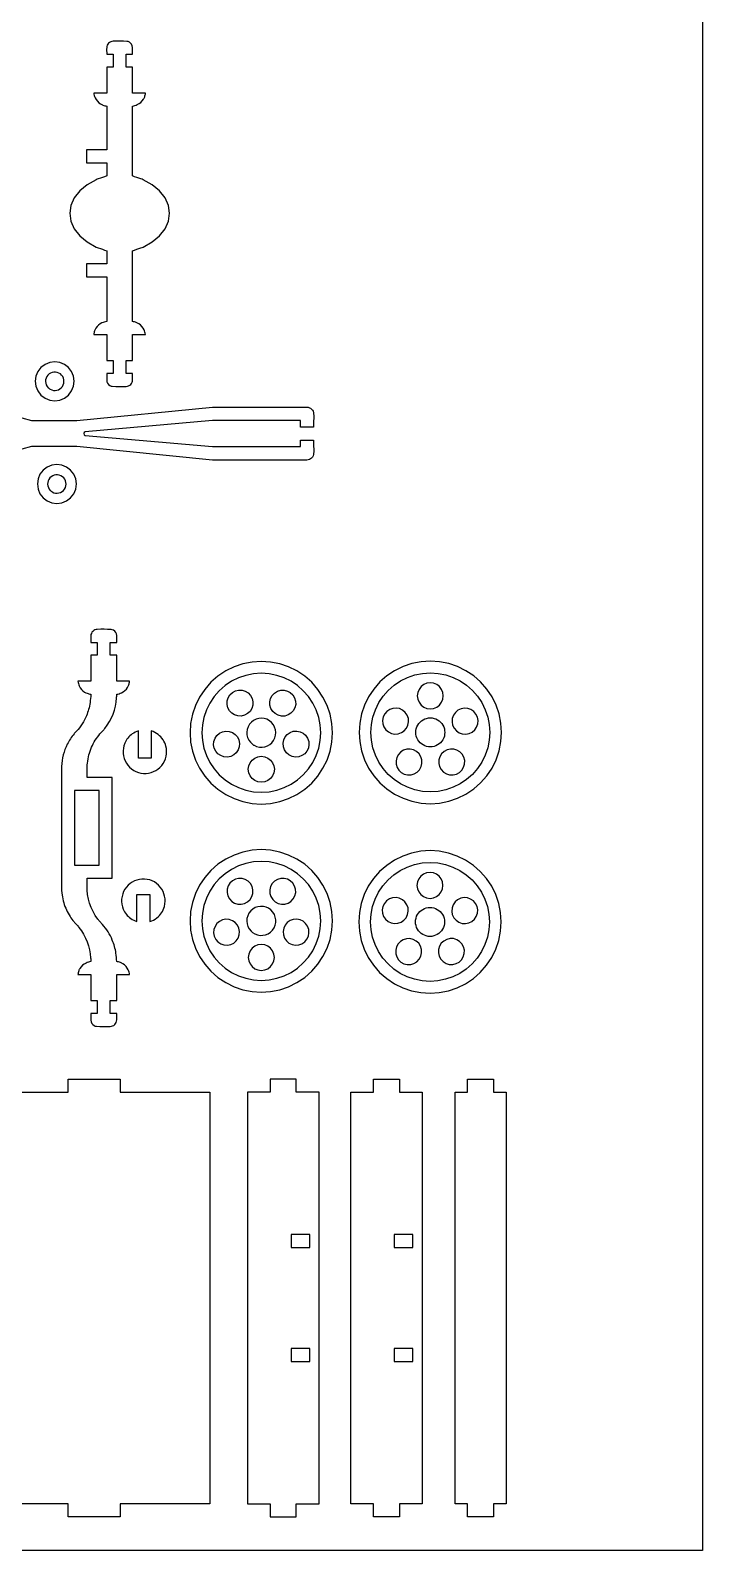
# Model space of a CAD drawing. Extents: x 9.3 to 28.6, y 8.7 to 35.6.
# Drawn here: x 22.12 to 28.61, y 8.73 to 23.38 of the extents above; entities that cross this region are included whole.
import ezdxf

# ---------------------------------------------------------------- set-up
doc = ezdxf.new("R2010")
doc.units = 0
doc.header["$MEASUREMENT"] = 0
doc.layers.get('0').update_dxf_attribs({"linetype": 'CONTINUOUS'})
doc.layers.add('ENGRAVE', color=1, linetype='CONTINUOUS')
doc.layers.add('LAYER_1', color=18, linetype='CONTINUOUS')

msp = doc.modelspace()

# ---------------------------------------------------------------- linework, layer by layer
msp.add_lwpolyline([(9.266, 8.729), (9.266, 35.613), (28.606, 35.613), (28.606, 8.729)], close=True)
at = {"layer": 'ENGRAVE'}
for points in [[(24.065, 16.114), (24.132, 16.081), (24.203, 16.057), (24.277, 16.042), (24.351, 16.037), (24.426, 16.042), (24.5, 16.057), (24.571, 16.081), (24.638, 16.114), (24.7, 16.155), (24.756, 16.205), (24.806, 16.261), (24.848, 16.324), (24.881, 16.391), (24.905, 16.462), (24.919, 16.535), (24.924, 16.61), (24.919, 16.685), (24.905, 16.758), (24.881, 16.829), (24.848, 16.896), (24.806, 16.959), (24.756, 17.015), (24.7, 17.064), (24.638, 17.106), (24.571, 17.139), (24.5, 17.163), (24.426, 17.178), (24.351, 17.183), (24.277, 17.178), (24.203, 17.163), (24.132, 17.139), (24.065, 17.106), (24.003, 17.064), (23.946, 17.015), (23.897, 16.959), (23.855, 16.896), (23.822, 16.829), (23.798, 16.758), (23.783, 16.685), (23.779, 16.61), (23.783, 16.535), (23.798, 16.462), (23.822, 16.391), (23.855, 16.324), (23.897, 16.261), (23.946, 16.205), (24.003, 16.155)], [(25.632, 16.159), (25.576, 16.208), (25.526, 16.265), (25.485, 16.327), (25.451, 16.394), (25.427, 16.465), (25.413, 16.538), (25.408, 16.613), (25.413, 16.688), (25.427, 16.761), (25.451, 16.832), (25.485, 16.9), (25.526, 16.962), (25.576, 17.018), (25.632, 17.068), (25.694, 17.109), (25.761, 17.142), (25.832, 17.167), (25.906, 17.181), (25.981, 17.186), (26.055, 17.181), (26.129, 17.167), (26.2, 17.142), (26.267, 17.109), (26.329, 17.068), (26.386, 17.018), (26.435, 16.962), (26.477, 16.9), (26.51, 16.832), (26.534, 16.761), (26.549, 16.688), (26.554, 16.613), (26.549, 16.538), (26.534, 16.465), (26.51, 16.394), (26.477, 16.327), (26.435, 16.265), (26.386, 16.208), (26.329, 16.159), (26.267, 16.117), (26.2, 16.084), (26.129, 16.06), (26.055, 16.045), (25.981, 16.04), (25.906, 16.045), (25.832, 16.06), (25.761, 16.084), (25.694, 16.117)], [(24.003, 14.342), (24.065, 14.301), (24.132, 14.268), (24.203, 14.244), (24.277, 14.229), (24.351, 14.224), (24.426, 14.229), (24.5, 14.244), (24.571, 14.268), (24.638, 14.301), (24.7, 14.342), (24.756, 14.392), (24.806, 14.448), (24.848, 14.51), (24.881, 14.578), (24.905, 14.649), (24.919, 14.722), (24.924, 14.797), (24.919, 14.872), (24.905, 14.945), (24.881, 15.016), (24.848, 15.083), (24.806, 15.146), (24.756, 15.202), (24.7, 15.251), (24.638, 15.293), (24.571, 15.326), (24.5, 15.35), (24.426, 15.365), (24.351, 15.37), (24.277, 15.365), (24.203, 15.35), (24.132, 15.326), (24.065, 15.293), (24.003, 15.251), (23.946, 15.202), (23.897, 15.146), (23.855, 15.083), (23.822, 15.016), (23.798, 14.945), (23.783, 14.872), (23.779, 14.797), (23.783, 14.722), (23.798, 14.649), (23.822, 14.578), (23.855, 14.51), (23.897, 14.448), (23.946, 14.392)], [(25.691, 14.291), (25.629, 14.333), (25.573, 14.382), (25.523, 14.438), (25.482, 14.501), (25.449, 14.568), (25.424, 14.639), (25.41, 14.712), (25.405, 14.787), (25.41, 14.862), (25.424, 14.935), (25.449, 15.006), (25.482, 15.073), (25.523, 15.136), (25.573, 15.192), (25.629, 15.241), (25.691, 15.283), (25.759, 15.316), (25.829, 15.34), (25.903, 15.355), (25.978, 15.36), (26.053, 15.355), (26.126, 15.34), (26.197, 15.316), (26.264, 15.283), (26.326, 15.241), (26.383, 15.192), (26.432, 15.136), (26.474, 15.073), (26.507, 15.006), (26.531, 14.935), (26.546, 14.862), (26.551, 14.787), (26.546, 14.712), (26.531, 14.639), (26.507, 14.568), (26.474, 14.501), (26.432, 14.438), (26.383, 14.382), (26.326, 14.333), (26.264, 14.291), (26.197, 14.258), (26.126, 14.234), (26.053, 14.219), (25.978, 14.214), (25.903, 14.219), (25.829, 14.234), (25.759, 14.258)]]:
    msp.add_lwpolyline(points, close=True, dxfattribs=at)
at = {"layer": 'LAYER_1'}
for points in [[(23.11, 20.072), (23.048, 20.072), (23.048, 20.197), (23.11, 20.197), (23.11, 20.447), (23.235, 20.447, 0.065228), (23.222, 20.492, 0.148337), (23.17, 20.551, 0.0567), (23.146, 20.563, 0.042505), (23.11, 20.572), (23.11, 21.254, -0.003944), (23.191, 21.282, 0.023671), (23.211, 21.29), (23.298, 21.339), (23.37, 21.398), (23.423, 21.466), (23.456, 21.539), (23.467, 21.615), (23.456, 21.69), (23.423, 21.763), (23.37, 21.831), (23.298, 21.89), (23.211, 21.939, 0.023671), (23.191, 21.947, -0.003944), (23.11, 21.975), (23.11, 22.648, 0.065228), (23.156, 22.662, 0.148337), (23.215, 22.714, 0.0567), (23.227, 22.738, 0.042505), (23.235, 22.773), (23.11, 22.773), (23.11, 23.023), (23.048, 23.023), (23.048, 23.148), (23.11, 23.148, 0.006529), (23.11, 23.214, 0.260864), (23.079, 23.265, 0.118127), (23.056, 23.272, 0.021662), (22.923, 23.273, 0.190424), (22.879, 23.254, 0.190352), (22.861, 23.211, 0.012268), (22.86, 23.179, -0.004089), (22.861, 23.148), (22.923, 23.148), (22.923, 23.023), (22.861, 23.023), (22.861, 22.773), (22.736, 22.773, 0.065228), (22.749, 22.728, 0.148337), (22.801, 22.669, 0.0567), (22.825, 22.657, 0.042505), (22.861, 22.648), (22.861, 22.225), (22.666, 22.225), (22.666, 22.1), (22.861, 22.1), (22.861, 21.975, -0.00393), (22.78, 21.947, 0.023583), (22.76, 21.939), (22.673, 21.89), (22.601, 21.83), (22.548, 21.763), (22.515, 21.69), (22.504, 21.615), (22.515, 21.539), (22.548, 21.466), (22.601, 21.399), (22.673, 21.339), (22.76, 21.29, 0.023583), (22.78, 21.282, -0.00393), (22.861, 21.254), (22.861, 21.129), (22.666, 21.129), (22.666, 21.004), (22.861, 21.004), (22.861, 20.572, 0.065228), (22.815, 20.558, 0.148337), (22.756, 20.507, 0.0567), (22.744, 20.482, 0.042505), (22.736, 20.447), (22.861, 20.447), (22.861, 20.197), (22.923, 20.197), (22.923, 20.072), (22.861, 20.072, 0.006529), (22.861, 20.007, 0.260864), (22.892, 19.955, 0.118127), (22.915, 19.948, 0.021662), (23.048, 19.947, 0.190424), (23.092, 19.966, 0.190352), (23.11, 20.01, 0.012268), (23.111, 20.041, -0.004089)], [(22.315, 19.92, 0.936602), (22.414, 20.067, 0.936602), (22.297, 19.934, 0.032737), (22.306, 19.926, 0.032737)], [(22.336, 18.93, 0.936602), (22.434, 19.077, 0.936602), (22.317, 18.944, 0.032737), (22.326, 18.937, 0.032737)], [(22.957, 13.905), (22.895, 13.905), (22.895, 14.03), (22.957, 14.03), (22.957, 14.28), (23.082, 14.28, 0.065228), (23.069, 14.325, 0.148337), (23.017, 14.384, 0.0567), (22.993, 14.396, 0.042505), (22.957, 14.405, 0.026399), (22.95, 14.485, 0.064422), (22.915, 14.612, 0.082666), (22.82, 14.762, 0.005773), (22.797, 14.787, -0.027956), (22.775, 14.814, -0.16647), (22.671, 15.136, -0.005228), (22.672, 15.172, 0.010117), (22.673, 15.208), (22.915, 15.208), (22.915, 16.179), (22.673, 16.179, 0.009072), (22.672, 16.249, -0.037192), (22.675, 16.318, -0.074367), (22.715, 16.47, -0.077224), (22.796, 16.598, -0.012509), (22.82, 16.624, 0.02617), (22.843, 16.651, 0.149562), (22.956, 16.945, 0.012372), (22.957, 16.963, -0.004124), (22.957, 16.981, 0.065228), (23.003, 16.994, 0.148337), (23.062, 17.046, 0.0567), (23.073, 17.071, 0.042505), (23.082, 17.106), (22.957, 17.106), (22.957, 17.356), (22.895, 17.356), (22.895, 17.481), (22.957, 17.481, 0.006529), (22.957, 17.546, 0.260864), (22.926, 17.597, 0.118127), (22.903, 17.604, 0.021662), (22.77, 17.606, 0.190424), (22.726, 17.587, 0.190352), (22.708, 17.543, 0.012268), (22.707, 17.512, -0.004089), (22.708, 17.481), (22.77, 17.481), (22.77, 17.356), (22.708, 17.356), (22.708, 17.106), (22.583, 17.106, 0.065228), (22.596, 17.061, 0.148337), (22.648, 17.001, 0.0567), (22.672, 16.99, 0.042505), (22.708, 16.981, -0.026399), (22.7, 16.9, -0.064422), (22.665, 16.773, -0.082666), (22.571, 16.624, -0.018345), (22.558, 16.611, 0.022041), (22.546, 16.598, 0.061507), (22.481, 16.501, 0.107635), (22.425, 16.285, 0.01196), (22.425, 16.268, -0.002886), (22.425, 16.251, 0.000825), (22.424, 15.693, 0.000825), (22.425, 15.135, 0.033004), (22.431, 15.046, 0.075197), (22.473, 14.902, 0.033003), (22.507, 14.839, 0.036703), (22.546, 14.787, 0.013791), (22.57, 14.761, -0.026597), (22.593, 14.734, -0.149562), (22.706, 14.44, -0.012372), (22.707, 14.422, 0.004124), (22.708, 14.405, 0.065228), (22.662, 14.391, 0.148337), (22.603, 14.339, 0.0567), (22.591, 14.315, 0.042505), (22.583, 14.28), (22.708, 14.28), (22.708, 14.03), (22.77, 14.03), (22.77, 13.905), (22.708, 13.905, 0.006529), (22.708, 13.839, 0.260864), (22.739, 13.788, 0.118127), (22.762, 13.781, 0.021662), (22.895, 13.78, 0.190424), (22.938, 13.798, 0.190352), (22.957, 13.842, 0.012268), (22.958, 13.873, -0.004089)], [(24.281, 16.489, 0.967799), (24.429, 16.726, 0.967799), (24.266, 16.499, 0.016364), (24.274, 16.494, 0.016364)], [(23.291, 16.628), (23.291, 16.366), (23.166, 16.366), (23.166, 16.628, 0.069827), (23.107, 16.598, 0.143963), (23.035, 16.508, 0.513852), (23.215, 16.218, 0.513741), (23.431, 16.482, 0.165644), (23.358, 16.592, 0.081484)], [(23.152, 14.79), (23.152, 15.052), (23.277, 15.052), (23.277, 14.79, 0.081484), (23.343, 14.825, 0.165644), (23.417, 14.936, 0.513741), (23.201, 15.2, 0.513852), (23.02, 14.91, 0.143963), (23.093, 14.82, 0.069827)], [(24.266, 14.686, 0.967799), (24.444, 14.902, 0.967799), (24.252, 14.698, 0.016364), (24.259, 14.692, 0.016364)]]:
    msp.add_lwpolyline(points, format="xyb", close=True, dxfattribs=at)
for points in [[(22.266, 19.834), (22.311, 19.815), (22.36, 19.809), (22.408, 19.815), (22.454, 19.834), (22.493, 19.864), (22.522, 19.903), (22.541, 19.948), (22.548, 19.997), (22.541, 20.045), (22.522, 20.091), (22.493, 20.13), (22.454, 20.159), (22.408, 20.178), (22.36, 20.185), (22.311, 20.178), (22.266, 20.159), (22.227, 20.13), (22.197, 20.091), (22.178, 20.045), (22.172, 19.997), (22.178, 19.948), (22.197, 19.903), (22.227, 19.864)], [(22.286, 18.844), (22.332, 18.826), (22.38, 18.819), (22.429, 18.826), (22.474, 18.844), (22.513, 18.874), (22.543, 18.913), (22.562, 18.958), (22.568, 19.007), (22.562, 19.056), (22.543, 19.101), (22.513, 19.14), (22.474, 19.17), (22.429, 19.189), (22.38, 19.195), (22.332, 19.189), (22.286, 19.17), (22.247, 19.14), (22.217, 19.101), (22.199, 19.056), (22.192, 19.007), (22.199, 18.958), (22.217, 18.913), (22.247, 18.874)], [(24.008, 16.015), (24.089, 15.975), (24.174, 15.947), (24.262, 15.929), (24.351, 15.923), (24.441, 15.929), (24.529, 15.947), (24.614, 15.975), (24.695, 16.015), (24.77, 16.065), (24.837, 16.124), (24.896, 16.192), (24.946, 16.267), (24.986, 16.347), (25.015, 16.432), (25.032, 16.52), (25.038, 16.61), (25.032, 16.7), (25.015, 16.788), (24.986, 16.873), (24.946, 16.953), (24.896, 17.028), (24.837, 17.096), (24.77, 17.155), (24.695, 17.205), (24.614, 17.245), (24.529, 17.273), (24.441, 17.291), (24.351, 17.297), (24.262, 17.291), (24.174, 17.273), (24.089, 17.245), (24.008, 17.205), (23.933, 17.155), (23.866, 17.096), (23.807, 17.028), (23.757, 16.953), (23.717, 16.873), (23.688, 16.788), (23.67, 16.7), (23.665, 16.61), (23.67, 16.52), (23.688, 16.432), (23.717, 16.347), (23.757, 16.267), (23.807, 16.192), (23.866, 16.124), (23.933, 16.065)], [(25.637, 16.018), (25.718, 15.979), (25.803, 15.95), (25.891, 15.932), (25.981, 15.926), (26.07, 15.932), (26.158, 15.95), (26.244, 15.979), (26.324, 16.018), (26.399, 16.068), (26.466, 16.128), (26.526, 16.195), (26.576, 16.27), (26.615, 16.35), (26.644, 16.435), (26.662, 16.524), (26.668, 16.613), (26.662, 16.703), (26.644, 16.791), (26.615, 16.876), (26.576, 16.957), (26.526, 17.031), (26.466, 17.099), (26.399, 17.158), (26.324, 17.208), (26.244, 17.248), (26.158, 17.277), (26.07, 17.294), (25.981, 17.3), (25.891, 17.294), (25.803, 17.277), (25.718, 17.248), (25.637, 17.208), (25.563, 17.158), (25.495, 17.099), (25.436, 17.031), (25.386, 16.957), (25.346, 16.876), (25.317, 16.791), (25.3, 16.703), (25.294, 16.613), (25.3, 16.524), (25.317, 16.435), (25.346, 16.35), (25.386, 16.27), (25.436, 16.195), (25.495, 16.128), (25.563, 16.068)], [(24.044, 16.822), (24.028, 16.851), (24.021, 16.883), (24.022, 16.916), (24.031, 16.947), (24.048, 16.975), (24.072, 16.997), (24.101, 17.013), (24.133, 17.02), (24.166, 17.019), (24.197, 17.01), (24.225, 16.993), (24.247, 16.969), (24.263, 16.94), (24.27, 16.908), (24.269, 16.875), (24.26, 16.844), (24.243, 16.816), (24.219, 16.794), (24.19, 16.778), (24.158, 16.771), (24.125, 16.772), (24.094, 16.781), (24.066, 16.798)], [(24.461, 16.816), (24.443, 16.844), (24.434, 16.875), (24.433, 16.908), (24.441, 16.94), (24.456, 16.969), (24.479, 16.992), (24.507, 17.01), (24.538, 17.019), (24.571, 17.02), (24.603, 17.012), (24.631, 16.997), (24.655, 16.974), (24.672, 16.946), (24.682, 16.915), (24.683, 16.882), (24.675, 16.85), (24.659, 16.822), (24.637, 16.798), (24.609, 16.781), (24.578, 16.771), (24.545, 16.77), (24.513, 16.778), (24.484, 16.794)], [(25.948, 16.844), (25.981, 16.84), (26.013, 16.844), (26.043, 16.857), (26.069, 16.877), (26.089, 16.903), (26.102, 16.933), (26.106, 16.965), (26.102, 16.998), (26.089, 17.028), (26.069, 17.054), (26.043, 17.074), (26.013, 17.086), (25.981, 17.091), (25.948, 17.086), (25.918, 17.074), (25.892, 17.054), (25.872, 17.028), (25.86, 16.998), (25.855, 16.965), (25.86, 16.933), (25.872, 16.903), (25.892, 16.877), (25.918, 16.857)], [(25.607, 16.603), (25.639, 16.597), (25.672, 16.6), (25.703, 16.611), (25.73, 16.629), (25.751, 16.654), (25.765, 16.684), (25.771, 16.716), (25.769, 16.748), (25.758, 16.779), (25.739, 16.806), (25.714, 16.828), (25.685, 16.842), (25.653, 16.848), (25.62, 16.845), (25.589, 16.834), (25.562, 16.816), (25.541, 16.791), (25.527, 16.762), (25.521, 16.729), (25.523, 16.697), (25.534, 16.666), (25.553, 16.639), (25.578, 16.618)], [(26.289, 16.599), (26.322, 16.597), (26.354, 16.603), (26.384, 16.617), (26.409, 16.638), (26.427, 16.665), (26.438, 16.696), (26.441, 16.729), (26.435, 16.761), (26.421, 16.79), (26.399, 16.815), (26.372, 16.834), (26.342, 16.845), (26.309, 16.847), (26.277, 16.841), (26.247, 16.827), (26.222, 16.806), (26.204, 16.779), (26.193, 16.748), (26.19, 16.715), (26.196, 16.683), (26.21, 16.654), (26.232, 16.629), (26.259, 16.61)], [(25.911, 16.492), (25.895, 16.502), (25.882, 16.514), (25.87, 16.528), (25.859, 16.543), (25.851, 16.56), (25.845, 16.577), (25.842, 16.595), (25.841, 16.613), (25.842, 16.632), (25.845, 16.649), (25.851, 16.667), (25.859, 16.683), (25.87, 16.698), (25.882, 16.712), (25.895, 16.724), (25.911, 16.734), (25.927, 16.743), (25.944, 16.748), (25.962, 16.752), (25.981, 16.753), (25.999, 16.752), (26.017, 16.748), (26.034, 16.743), (26.051, 16.734), (26.066, 16.724), (26.08, 16.712), (26.092, 16.698), (26.102, 16.683), (26.11, 16.667), (26.116, 16.649), (26.119, 16.632), (26.121, 16.613), (26.119, 16.595), (26.116, 16.577), (26.11, 16.56), (26.102, 16.543), (26.092, 16.528), (26.08, 16.514), (26.066, 16.502), (26.051, 16.492), (26.034, 16.484), (26.017, 16.478), (25.999, 16.474), (25.981, 16.473), (25.962, 16.474), (25.944, 16.478), (25.927, 16.484)], [(23.912, 16.432), (23.898, 16.462), (23.892, 16.494), (23.894, 16.526), (23.905, 16.557), (23.923, 16.584), (23.948, 16.606), (23.978, 16.62), (24.01, 16.626), (24.043, 16.623), (24.073, 16.612), (24.1, 16.594), (24.122, 16.569), (24.136, 16.54), (24.142, 16.507), (24.139, 16.475), (24.129, 16.444), (24.11, 16.417), (24.085, 16.396), (24.056, 16.381), (24.024, 16.375), (23.991, 16.378), (23.96, 16.389), (23.933, 16.407)], [(24.593, 16.417), (24.575, 16.444), (24.564, 16.475), (24.561, 16.508), (24.567, 16.54), (24.581, 16.569), (24.602, 16.594), (24.629, 16.613), (24.66, 16.624), (24.693, 16.626), (24.725, 16.62), (24.755, 16.606), (24.779, 16.585), (24.798, 16.558), (24.809, 16.527), (24.811, 16.495), (24.805, 16.462), (24.791, 16.433), (24.77, 16.408), (24.743, 16.389), (24.712, 16.379), (24.68, 16.376), (24.648, 16.382), (24.618, 16.396)], [(25.73, 16.211), (25.762, 16.203), (25.795, 16.204), (25.826, 16.213), (25.854, 16.231), (25.876, 16.254), (25.892, 16.283), (25.899, 16.315), (25.898, 16.348), (25.889, 16.379), (25.872, 16.407), (25.848, 16.429), (25.819, 16.445), (25.787, 16.452), (25.755, 16.451), (25.723, 16.442), (25.696, 16.425), (25.673, 16.401), (25.658, 16.372), (25.65, 16.34), (25.651, 16.308), (25.66, 16.276), (25.678, 16.248), (25.701, 16.226)], [(26.136, 16.214), (26.167, 16.204), (26.2, 16.203), (26.232, 16.211), (26.261, 16.227), (26.284, 16.249), (26.302, 16.277), (26.311, 16.308), (26.312, 16.341), (26.304, 16.373), (26.289, 16.402), (26.266, 16.425), (26.238, 16.442), (26.207, 16.452), (26.174, 16.453), (26.142, 16.445), (26.114, 16.43), (26.09, 16.407), (26.073, 16.379), (26.063, 16.348), (26.062, 16.315), (26.07, 16.283), (26.086, 16.255), (26.108, 16.231)], [(24.263, 16.169), (24.243, 16.195), (24.23, 16.225), (24.226, 16.258), (24.23, 16.29), (24.243, 16.321), (24.263, 16.346), (24.289, 16.366), (24.319, 16.379), (24.351, 16.383), (24.384, 16.379), (24.414, 16.366), (24.44, 16.346), (24.46, 16.321), (24.472, 16.29), (24.477, 16.258), (24.472, 16.225), (24.46, 16.195), (24.44, 16.169), (24.414, 16.149), (24.384, 16.137), (24.351, 16.133), (24.319, 16.137), (24.289, 16.149)], [(22.55, 15.333), (22.789, 15.333), (22.789, 16.054), (22.55, 16.054)], [(24.008, 14.202), (24.089, 14.162), (24.174, 14.133), (24.262, 14.116), (24.351, 14.11), (24.441, 14.116), (24.529, 14.133), (24.614, 14.162), (24.695, 14.202), (24.77, 14.252), (24.837, 14.311), (24.896, 14.379), (24.946, 14.453), (24.986, 14.534), (25.015, 14.619), (25.032, 14.707), (25.038, 14.797), (25.032, 14.887), (25.015, 14.975), (24.986, 15.06), (24.946, 15.14), (24.896, 15.215), (24.837, 15.283), (24.77, 15.342), (24.695, 15.392), (24.614, 15.431), (24.529, 15.46), (24.441, 15.478), (24.351, 15.484), (24.262, 15.478), (24.174, 15.46), (24.089, 15.431), (24.008, 15.392), (23.933, 15.342), (23.866, 15.283), (23.807, 15.215), (23.757, 15.14), (23.717, 15.06), (23.688, 14.975), (23.67, 14.887), (23.665, 14.797), (23.67, 14.707), (23.688, 14.619), (23.717, 14.534), (23.757, 14.453), (23.807, 14.379), (23.866, 14.311), (23.933, 14.252)], [(25.715, 14.152), (25.8, 14.124), (25.888, 14.106), (25.978, 14.1), (26.067, 14.106), (26.156, 14.124), (26.241, 14.152), (26.321, 14.192), (26.396, 14.242), (26.463, 14.301), (26.523, 14.369), (26.573, 14.444), (26.612, 14.524), (26.641, 14.609), (26.659, 14.697), (26.665, 14.787), (26.659, 14.877), (26.641, 14.965), (26.612, 15.05), (26.573, 15.13), (26.523, 15.205), (26.463, 15.273), (26.396, 15.332), (26.321, 15.382), (26.241, 15.422), (26.156, 15.45), (26.067, 15.468), (25.978, 15.474), (25.888, 15.468), (25.8, 15.45), (25.715, 15.422), (25.634, 15.382), (25.56, 15.332), (25.492, 15.273), (25.433, 15.205), (25.383, 15.13), (25.343, 15.05), (25.314, 14.965), (25.297, 14.877), (25.291, 14.787), (25.297, 14.697), (25.314, 14.609), (25.343, 14.524), (25.383, 14.444), (25.433, 14.369), (25.492, 14.301), (25.56, 14.242), (25.634, 14.192)], [(25.945, 15.018), (25.978, 15.014), (26.01, 15.018), (26.04, 15.031), (26.066, 15.05), (26.086, 15.076), (26.099, 15.107), (26.103, 15.139), (26.099, 15.172), (26.086, 15.202), (26.066, 15.228), (26.04, 15.248), (26.01, 15.26), (25.978, 15.264), (25.945, 15.26), (25.915, 15.248), (25.889, 15.228), (25.869, 15.202), (25.857, 15.172), (25.852, 15.139), (25.857, 15.107), (25.869, 15.076), (25.889, 15.05), (25.915, 15.031)], [(24.094, 14.968), (24.125, 14.959), (24.158, 14.958), (24.19, 14.965), (24.219, 14.981), (24.243, 15.003), (24.26, 15.031), (24.269, 15.062), (24.27, 15.095), (24.263, 15.127), (24.247, 15.156), (24.225, 15.18), (24.197, 15.197), (24.166, 15.206), (24.133, 15.207), (24.101, 15.2), (24.072, 15.184), (24.048, 15.162), (24.031, 15.134), (24.022, 15.102), (24.021, 15.07), (24.028, 15.038), (24.044, 15.009), (24.066, 14.985)], [(24.513, 14.965), (24.545, 14.957), (24.578, 14.958), (24.609, 14.968), (24.637, 14.985), (24.659, 15.009), (24.675, 15.037), (24.683, 15.069), (24.682, 15.102), (24.672, 15.133), (24.655, 15.161), (24.631, 15.184), (24.603, 15.199), (24.571, 15.207), (24.538, 15.206), (24.507, 15.196), (24.479, 15.179), (24.456, 15.156), (24.441, 15.127), (24.433, 15.095), (24.434, 15.062), (24.443, 15.031), (24.461, 15.003), (24.484, 14.981)], [(25.604, 14.777), (25.636, 14.771), (25.669, 14.774), (25.7, 14.785), (25.727, 14.803), (25.748, 14.828), (25.762, 14.857), (25.768, 14.89), (25.766, 14.922), (25.755, 14.953), (25.736, 14.98), (25.712, 15.001), (25.682, 15.016), (25.65, 15.022), (25.617, 15.019), (25.586, 15.008), (25.559, 14.99), (25.538, 14.965), (25.524, 14.935), (25.518, 14.903), (25.52, 14.871), (25.531, 14.84), (25.55, 14.813), (25.575, 14.791)], [(26.287, 14.773), (26.319, 14.771), (26.351, 14.777), (26.381, 14.791), (26.406, 14.812), (26.424, 14.839), (26.435, 14.87), (26.438, 14.902), (26.432, 14.935), (26.418, 14.964), (26.396, 14.989), (26.369, 15.007), (26.339, 15.018), (26.306, 15.021), (26.274, 15.015), (26.244, 15.001), (26.219, 14.98), (26.201, 14.953), (26.19, 14.922), (26.187, 14.889), (26.193, 14.857), (26.207, 14.828), (26.229, 14.803), (26.256, 14.784)], [(23.96, 14.576), (23.991, 14.565), (24.024, 14.562), (24.056, 14.568), (24.085, 14.583), (24.11, 14.604), (24.129, 14.631), (24.139, 14.662), (24.142, 14.694), (24.136, 14.726), (24.122, 14.756), (24.1, 14.781), (24.073, 14.799), (24.043, 14.81), (24.01, 14.813), (23.978, 14.807), (23.948, 14.792), (23.923, 14.771), (23.905, 14.744), (23.894, 14.713), (23.892, 14.681), (23.898, 14.649), (23.912, 14.619), (23.933, 14.594)], [(24.648, 14.569), (24.68, 14.563), (24.712, 14.565), (24.743, 14.576), (24.77, 14.595), (24.791, 14.62), (24.805, 14.649), (24.811, 14.682), (24.809, 14.714), (24.798, 14.745), (24.779, 14.772), (24.755, 14.793), (24.725, 14.807), (24.693, 14.813), (24.66, 14.811), (24.629, 14.8), (24.602, 14.781), (24.581, 14.756), (24.567, 14.727), (24.561, 14.695), (24.564, 14.662), (24.575, 14.631), (24.593, 14.604), (24.618, 14.583)], [(25.908, 14.666), (25.893, 14.676), (25.879, 14.688), (25.867, 14.702), (25.856, 14.717), (25.848, 14.733), (25.843, 14.751), (25.839, 14.769), (25.838, 14.787), (25.839, 14.805), (25.843, 14.823), (25.848, 14.841), (25.856, 14.857), (25.867, 14.872), (25.879, 14.886), (25.893, 14.898), (25.908, 14.908), (25.924, 14.916), (25.942, 14.922), (25.959, 14.926), (25.978, 14.927), (25.996, 14.926), (26.014, 14.922), (26.031, 14.916), (26.048, 14.908), (26.063, 14.898), (26.077, 14.886), (26.089, 14.872), (26.099, 14.857), (26.107, 14.841), (26.113, 14.823), (26.117, 14.805), (26.118, 14.787), (26.117, 14.769), (26.113, 14.751), (26.107, 14.733), (26.099, 14.717), (26.089, 14.702), (26.077, 14.688), (26.063, 14.676), (26.048, 14.666), (26.031, 14.658), (26.014, 14.652), (25.996, 14.648), (25.978, 14.647), (25.959, 14.648), (25.942, 14.652), (25.924, 14.658)], [(24.319, 14.324), (24.351, 14.319), (24.384, 14.324), (24.414, 14.336), (24.44, 14.356), (24.46, 14.382), (24.472, 14.412), (24.477, 14.445), (24.472, 14.477), (24.46, 14.507), (24.44, 14.533), (24.414, 14.553), (24.384, 14.566), (24.351, 14.57), (24.319, 14.566), (24.289, 14.553), (24.263, 14.533), (24.243, 14.507), (24.23, 14.477), (24.226, 14.445), (24.23, 14.412), (24.243, 14.382), (24.263, 14.356), (24.289, 14.336)], [(25.727, 14.384), (25.759, 14.377), (25.792, 14.378), (25.823, 14.387), (25.851, 14.404), (25.873, 14.428), (25.889, 14.457), (25.896, 14.489), (25.895, 14.521), (25.886, 14.553), (25.869, 14.581), (25.845, 14.603), (25.816, 14.619), (25.784, 14.626), (25.752, 14.625), (25.72, 14.616), (25.693, 14.599), (25.67, 14.575), (25.655, 14.546), (25.647, 14.514), (25.648, 14.481), (25.657, 14.45), (25.675, 14.422), (25.698, 14.4)], [(26.133, 14.387), (26.164, 14.378), (26.197, 14.377), (26.229, 14.385), (26.258, 14.4), (26.281, 14.423), (26.299, 14.451), (26.308, 14.482), (26.309, 14.515), (26.301, 14.547), (26.286, 14.575), (26.263, 14.599), (26.235, 14.616), (26.204, 14.626), (26.171, 14.626), (26.139, 14.619), (26.111, 14.603), (26.087, 14.581), (26.07, 14.553), (26.06, 14.522), (26.06, 14.489), (26.067, 14.457), (26.083, 14.428), (26.105, 14.405)], [(21.627, 9.179), (21.627, 13.147), (22.49, 13.147), (22.49, 13.272), (22.991, 13.272), (22.991, 13.147), (23.855, 13.147), (23.855, 9.179), (22.991, 9.179), (22.991, 9.054), (22.49, 9.054), (22.49, 9.179)], [(24.689, 9.054), (24.689, 9.179), (24.909, 9.179), (24.909, 13.147), (24.689, 13.147), (24.689, 13.272), (24.438, 13.272), (24.438, 13.147), (24.218, 13.147), (24.218, 9.179), (24.438, 9.179), (24.438, 9.054)], [(25.432, 9.054), (25.432, 9.179), (25.213, 9.179), (25.213, 13.147), (25.432, 13.147), (25.432, 13.272), (25.683, 13.272), (25.683, 13.147), (25.903, 13.147), (25.903, 9.179), (25.683, 9.179), (25.683, 9.054)], [(26.219, 9.179), (26.219, 13.147), (26.34, 13.147), (26.34, 13.272), (26.591, 13.272), (26.591, 13.147), (26.712, 13.147), (26.712, 9.179), (26.591, 9.179), (26.591, 9.054), (26.34, 9.054), (26.34, 9.179)], [(24.819, 11.649), (24.819, 11.774), (24.638, 11.774), (24.638, 11.649)], [(25.813, 11.649), (25.813, 11.774), (25.632, 11.774), (25.632, 11.649)], [(24.638, 10.677), (24.638, 10.552), (24.819, 10.552), (24.819, 10.677)], [(25.813, 10.552), (25.813, 10.677), (25.632, 10.677), (25.632, 10.552)]]:
    msp.add_lwpolyline(points, close=True, dxfattribs=at)
msp.add_lwpolyline([(20.827, 19.978), (22.136, 19.618), (22.574, 19.618), (23.88, 19.747), (24.791, 19.747, -0.190421), (24.836, 19.728, -0.190421), (24.856, 19.683, -0.012272), (24.856, 19.619, 0.004091), (24.856, 19.555), (24.73, 19.555), (24.73, 19.618), (23.88, 19.618), (22.652, 19.51, 0.347548), (22.639, 19.492, 0.347548), (22.652, 19.475), (23.88, 19.367), (24.73, 19.367), (24.73, 19.43), (24.856, 19.43, 0.004091), (24.856, 19.366, -0.012272), (24.856, 19.302, -0.190421), (24.836, 19.257, -0.190421), (24.791, 19.237), (23.88, 19.237), (22.574, 19.367), (22.136, 19.367), (20.827, 19.007)], format="xyb", dxfattribs=at)

doc.saveas('drawing.dxf')
